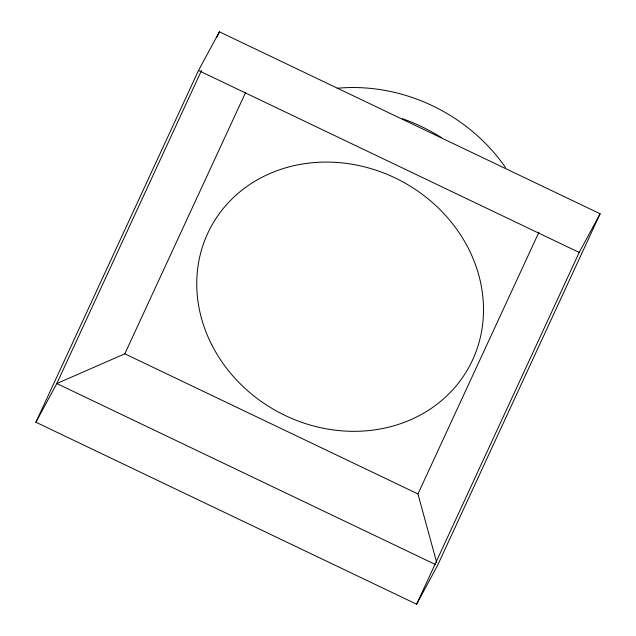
<?xml version="1.0" encoding="UTF-8"?>
<svg xmlns="http://www.w3.org/2000/svg" width="636" height="636" viewBox="0 0 636 636"><rect width="100%" height="100%" fill="white"/><g stroke="black" fill="none" stroke-linecap="round" stroke-linejoin="round"><path stroke-width="0.95" d="M35.894 422.225L198.488 70.485L219.404 31.8L600.106 213.775L437.512 565.515L416.596 604.2L35.894 422.225L56.811 383.54L201.477 70.58M216.908 37.214L219.404 31.8M435.716 564.657L56.811 383.54L124.807 353.815L245.432 92.872M436.725 562.653L417.947 493.933L538.986 232.092M416.596 604.2L579.189 252.46L600.106 213.775M198.488 70.485L579.189 252.46M124.807 353.815L417.947 493.933M402.453 118.701A169.772 151.265 28.4 0 1 441.424 137.638M337.223 88.261A169.772 151.265 28.4 0 1 505.517 167.546M211.716 344.696A146.844 130.841 28.4 0 0 459.566 381.632A146.844 130.841 28.4 0 0 349.092 163.778A146.844 130.841 28.4 0 0 211.716 344.696"/></g></svg>
